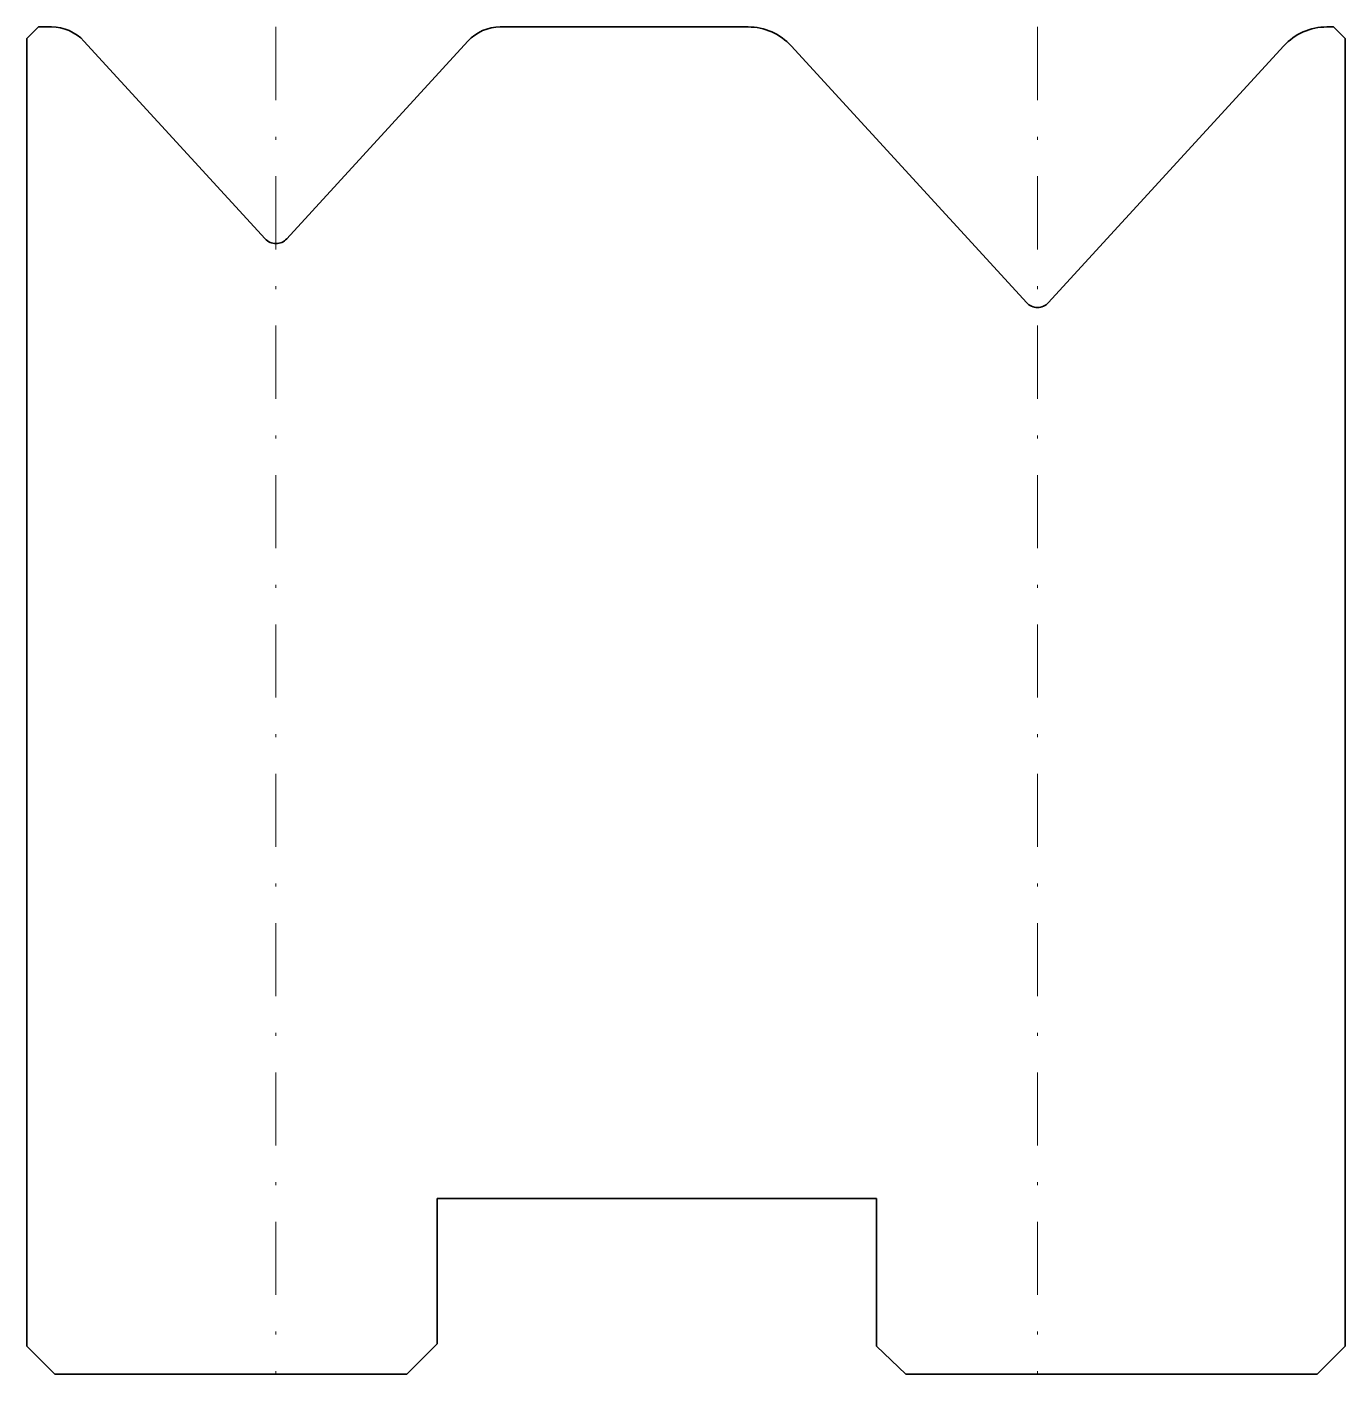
# Model space of a CAD drawing. Header units: millimetres. Extents: x -8.5 to 36.5, y -46 to 0.
import ezdxf

# ---------------------------------------------------------------- set-up
doc = ezdxf.new("R2010")
doc.units = ezdxf.units.MM
doc.header["$LTSCALE"] = 5
doc.linetypes.add('AUSGEZOGEN', pattern=[0])
doc.linetypes.add('DASHDOT', pattern=[1, 0.5, -0.25, 0, -0.25])
doc.layers.add('2', color=7, linetype='Continuous')

# ---------------------------------------------------------------- blocks, each defined once
blk = doc.blocks.new('20349_nNn00')
at = {"layer": '2', "color": 7, "linetype": 'AUSGEZOGEN', "lineweight": 35}
for p, q in [((-8.1, 0), (-8.5, -0.4)), ((-7.66, 0), (-8.1, 0)), ((16.12, 0), (7.66, 0)), ((36.1, 0), (35.88, 0)), ((36.5, -0.4), (36.1, 0)), ((-8.5, -0.4), (-8.5, -45.043)), ((36.5, -45.043), (36.5, -0.4)), ((-0.369, -7.237), (-6.554, -0.487)), ((6.554, -0.487), (0.369, -7.237)), ((25.631, -9.419), (17.595, -0.649)), ((34.405, -0.649), (26.369, -9.419)), ((5.5, -40), (20.5, -40)), ((5.5, -44.971), (5.5, -40)), ((20.5, -40), (20.5, -45.043)), ((-8.5, -45.043), (-7.543, -46)), ((4.471, -46), (5.5, -44.971)), ((20.5, -45.043), (21.5, -46)), ((35.543, -46), (36.5, -45.043)), ((-7.543, -46), (4.471, -46)), ((21.5, -46), (35.543, -46))]:
    blk.add_line(p, q, dxfattribs=at)
for centre, radius, start, end in [((-7.66, -1.5), 1.5, 42.5, 90), ((7.66, -1.5), 1.5, 90, 137.5), ((16.12, -2), 2, 42.5, 90), ((35.88, -2), 2, 90, 137.5), ((0, -6.899), 0.5, 222.5, 317.5), ((26, -9.082), 0.5, 222.5, 317.5)]:
    blk.add_arc(centre, radius, start, end, dxfattribs=at)

msp = doc.modelspace()

# ---------------------------------------------------------------- linework, layer by layer
at = {"layer": '2', "color": 7, "linetype": 'DASHDOT', "lineweight": 18}
for p, q in [((0, 0), (0, -46)), ((26, 0), (26, -46))]:
    msp.add_line(p, q, dxfattribs=at)

# ---------------------------------------------------------------- block references
msp.add_blockref('20349_nNn00', (0, 0))

doc.saveas('drawing.dxf')
